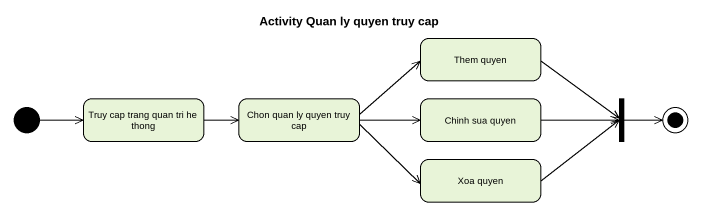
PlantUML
@startuml
title Activity Quan ly quyen truy cap
hide empty description
state "Them quyen" as Them_quyen
state "Truy cap trang quan tri he thong" as Truy_cap_trang_quan_tri_he
state "Chon quan ly quyen truy cap" as Chon_quan_ly_quyen_truy_cap
state "Chinh sua quyen" as Chinh_sua_quyen
state fork1 <<join>>
state "Xoa quyen" as Xoa_quyen
[*] -right-> Truy_cap_trang_quan_tri_he
Them_quyen -right-> fork1
Truy_cap_trang_quan_tri_he -right-> Chon_quan_ly_quyen_truy_cap
Chon_quan_ly_quyen_truy_cap -right-> Them_quyen
Chon_quan_ly_quyen_truy_cap -right-> Chinh_sua_quyen
Chon_quan_ly_quyen_truy_cap -right-> Xoa_quyen
Chinh_sua_quyen -right-> fork1
Xoa_quyen -right-> fork1
fork1 -right-> [*]
@enduml
